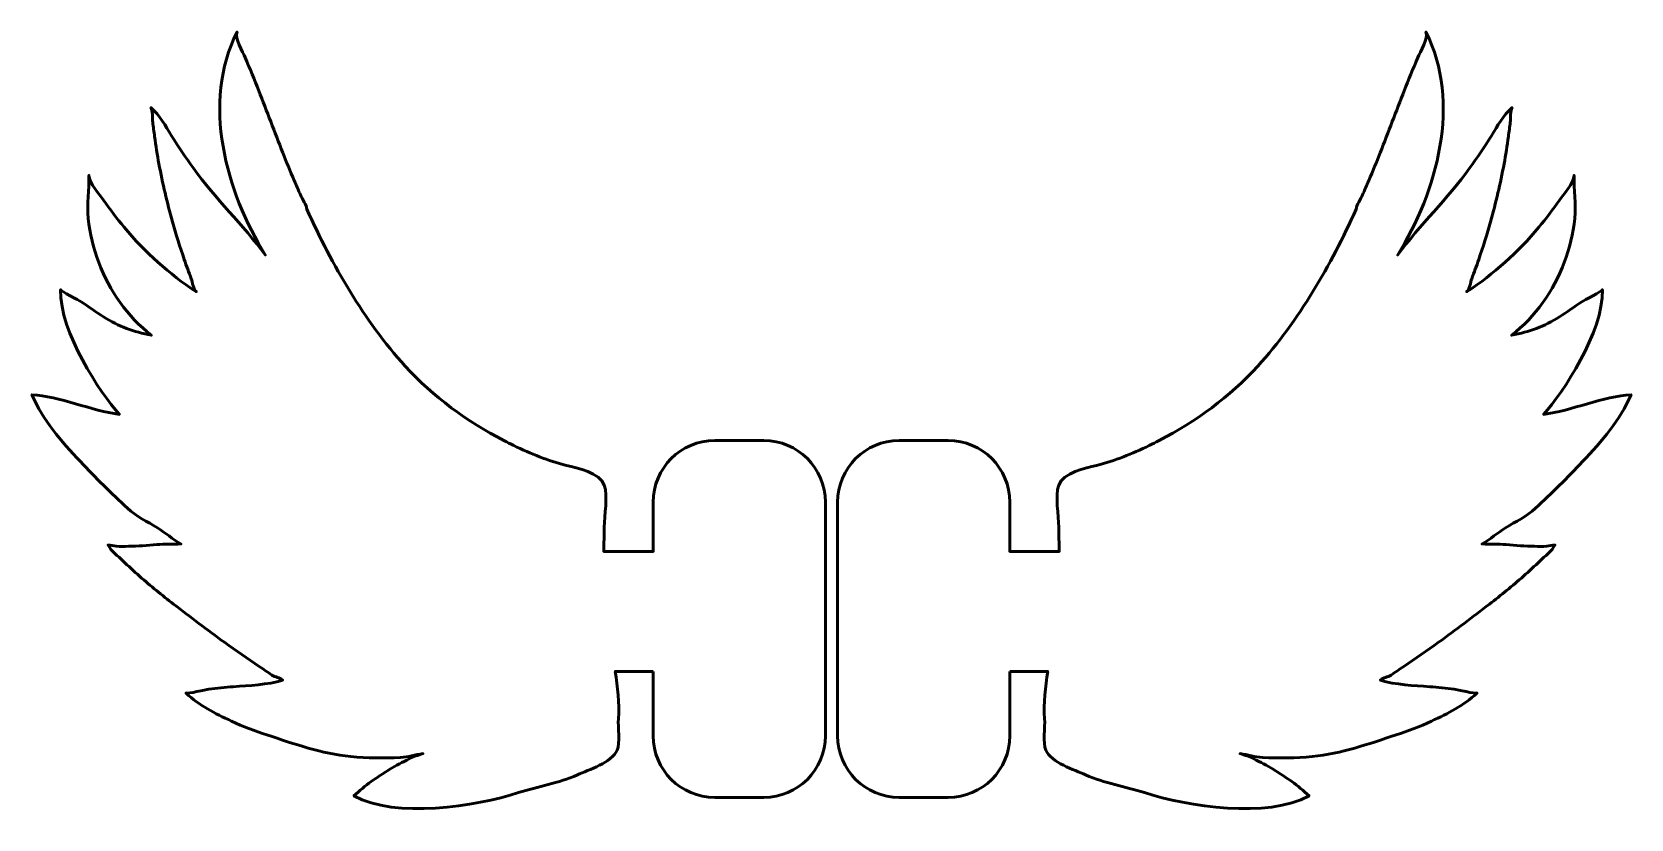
# Model space of a CAD drawing. Header units: centimetres. Extents: x -16.5 to -3.5, y -13.2 to -6.8.
import ezdxf

# ---------------------------------------------------------------- set-up
doc = ezdxf.new("R2010")
doc.units = ezdxf.units.CM
doc.header["$MEASUREMENT"] = 0
doc.layers.add('Layer 1', color=7, linetype='Continuous')

msp = doc.modelspace()

# ---------------------------------------------------------------- linework, layer by layer
at = {"layer": 'Layer 1', "lineweight": 53}
for points in [[(-11.45, -12.03965), (-11.45, -12.03965), (-11.75913, -12.03965), (-11.75913, -12.03965), (-11.75913, -12.03965), (-11.7401, -12.16848), (-11.72335, -12.29634), (-11.73352, -12.42583), (-11.73352, -12.42583), (-11.73864, -12.49071), (-11.7184, -12.62298), (-11.74336, -12.68018), (-11.74336, -12.68018), (-11.78747, -12.78136), (-11.97386, -12.83968), (-12.06691, -12.88099), (-12.06691, -12.88099), (-12.21969, -12.94895), (-12.38645, -12.97445), (-12.54486, -13.02533), (-12.54486, -13.02533), (-12.8965, -13.13826), (-13.5463, -13.23952), (-13.8839, -13.05106), (-13.8839, -13.05106), (-13.79588, -12.96792), (-13.69632, -12.89763), (-13.59234, -12.83588), (-13.59234, -12.83588), (-13.54106, -12.80539), (-13.48829, -12.77782), (-13.43535, -12.75036), (-13.43535, -12.75036), (-13.40011, -12.73203), (-13.3613, -12.72066), (-13.32363, -12.70852), (-13.32363, -12.70852), (-13.38515, -12.71583), (-13.44455, -12.73725), (-13.50692, -12.74015), (-13.50692, -12.74015), (-13.64061, -12.74635), (-13.77678, -12.74462), (-13.91015, -12.73175), (-13.91015, -12.73175), (-14.14735, -12.70888), (-14.36765, -12.62997), (-14.59172, -12.55587), (-14.59172, -12.55587), (-14.69176, -12.52277), (-14.78498, -12.48921), (-14.88017, -12.44407), (-14.88017, -12.44407), (-15.01554, -12.37991), (-15.13977, -12.32058), (-15.25023, -12.21553), (-15.25023, -12.21553), (-15.23891, -12.22631), (-15.08742, -12.18639), (-15.06414, -12.18354), (-15.06414, -12.18354), (-14.9982, -12.17546), (-14.93198, -12.17021), (-14.86581, -12.16484), (-14.86581, -12.16484), (-14.73315, -12.15409), (-14.59115, -12.14995), (-14.46309, -12.11124), (-14.46309, -12.11124), (-14.48699, -12.09029), (-14.52461, -12.08774), (-14.55146, -12.06967), (-14.55146, -12.06967), (-14.58601, -12.04642), (-14.62042, -12.02311), (-14.65481, -11.9997), (-14.65481, -11.9997), (-14.74956, -11.93526), (-14.84413, -11.87049), (-14.9373, -11.8038), (-14.9373, -11.8038), (-15.07745, -11.70349), (-15.21406, -11.59836), (-15.35069, -11.49354), (-15.35069, -11.49354), (-15.44543, -11.42082), (-15.53832, -11.34564), (-15.62786, -11.26652), (-15.62786, -11.26652), (-15.67392, -11.22579), (-15.71912, -11.18407), (-15.76332, -11.14125), (-15.76332, -11.14125), (-15.80102, -11.10472), (-15.86153, -11.06038), (-15.88352, -11.01384), (-15.88352, -11.01384), (-15.86161, -11.01284), (-15.84053, -11.02113), (-15.81821, -11.02273), (-15.81821, -11.02273), (-15.7847, -11.02514), (-15.75177, -11.02496), (-15.71831, -11.02371), (-15.71831, -11.02371), (-15.64268, -11.02087), (-15.56326, -11.01692), (-15.4882, -11.00951), (-15.4882, -11.00951), (-15.42308, -11.00307), (-15.35813, -11.00751), (-15.29195, -11.00426), (-15.29195, -11.00426), (-15.35792, -10.96462), (-15.41747, -10.91463), (-15.48285, -10.87411), (-15.48285, -10.87411), (-15.56514, -10.82313), (-15.65346, -10.77944), (-15.7257, -10.71397), (-15.7257, -10.71397), (-15.85892, -10.59328), (-15.98553, -10.46437), (-16.10914, -10.33425), (-16.10914, -10.33425), (-16.26428, -10.171), (-16.41367, -9.99946), (-16.50281, -9.7924), (-16.50281, -9.7924), (-16.28611, -9.79994), (-16.01527, -9.92505), (-15.79208, -9.95109), (-15.79208, -9.95109), (-15.94933, -9.7738), (-16.27722, -9.2855), (-16.27084, -8.93875), (-16.27084, -8.93875), (-16.27099, -8.94778), (-16.11986, -9.02563), (-16.10322, -9.03658), (-16.10322, -9.03658), (-16.04255, -9.07648), (-15.98339, -9.11869), (-15.92215, -9.15769), (-15.92215, -9.15769), (-15.79513, -9.23853), (-15.67746, -9.27972), (-15.53158, -9.30783), (-15.53158, -9.30783), (-15.72661, -9.15789), (-15.87156, -8.94718), (-15.95855, -8.71822), (-15.95855, -8.71822), (-16.00243, -8.60273), (-16.03194, -8.48155), (-16.04473, -8.35856), (-16.04473, -8.35856), (-16.057, -8.24045), (-16.03519, -8.12581), (-16.04021, -8.00923), (-16.04021, -8.00923), (-16.03744, -8.07361), (-15.95576, -8.15994), (-15.92047, -8.21095), (-15.92047, -8.21095), (-15.86802, -8.28673), (-15.81213, -8.36011), (-15.75302, -8.43083), (-15.75302, -8.43083), (-15.58175, -8.63572), (-15.38916, -8.80993), (-15.1655, -8.95534), (-15.1655, -8.95534), (-15.18959, -8.93966), (-15.19754, -8.8746), (-15.20726, -8.8491), (-15.20726, -8.8491), (-15.22697, -8.79734), (-15.24591, -8.74528), (-15.26405, -8.69296), (-15.26405, -8.69296), (-15.29917, -8.59157), (-15.33131, -8.48912), (-15.36035, -8.38582), (-15.36035, -8.38582), (-15.40391, -8.23099), (-15.44063, -8.07426), (-15.47029, -7.91623), (-15.47029, -7.91623), (-15.48422, -7.84207), (-15.49525, -7.76789), (-15.50556, -7.69324), (-15.50556, -7.69324), (-15.51094, -7.65425), (-15.5162, -7.61523), (-15.52119, -7.57615), (-15.52119, -7.57615), (-15.52421, -7.55242), (-15.52042, -7.47561), (-15.53551, -7.45865), (-15.53551, -7.45865), (-15.46163, -7.52296), (-15.41838, -7.60549), (-15.36748, -7.68721), (-15.36748, -7.68721), (-15.31154, -7.77713), (-15.25245, -7.86507), (-15.19036, -7.95083), (-15.19036, -7.95083), (-15.0105, -8.19934), (-14.78659, -8.4099), (-14.60487, -8.65598), (-14.60487, -8.65598), (-14.92441, -8.14578), (-15.12631, -7.4151), (-14.83462, -6.84402), (-14.83462, -6.84402), (-14.85891, -6.89156), (-14.7855, -7.00816), (-14.76812, -7.05037), (-14.76812, -7.05037), (-14.73106, -7.14032), (-14.69455, -7.23047), (-14.6585, -7.32082), (-14.6585, -7.32082), (-14.59182, -7.48811), (-14.52924, -7.65696), (-14.46366, -7.82464), (-14.46366, -7.82464), (-14.43389, -7.90076), (-14.4017, -7.97613), (-14.36969, -8.05139), (-14.36969, -8.05139), (-14.35307, -8.09044), (-14.33623, -8.12938), (-14.31912, -8.16821), (-14.31912, -8.16821), (-14.3061, -8.19779), (-14.267, -8.25273), (-14.267, -8.28436), (-14.267, -8.28436), (-14.0579, -8.74148), (-13.80683, -9.1866), (-13.46641, -9.5597), (-13.46641, -9.5597), (-13.23885, -9.80911), (-12.96308, -10.00858), (-12.66439, -10.164), (-12.66439, -10.164), (-12.63793, -10.17775), (-12.61132, -10.19118), (-12.58453, -10.20426), (-12.58453, -10.20426), (-12.44348, -10.27309), (-12.30686, -10.32875), (-12.15569, -10.36551), (-12.15569, -10.36551), (-12.06791, -10.38683), (-11.88351, -10.42719), (-11.84829, -10.52649), (-11.84829, -10.52649), (-11.81688, -10.61537), (-11.84873, -10.77391), (-11.8485, -10.86789), (-11.8485, -10.86789), (-11.84836, -10.93261), (-11.85069, -10.99848), (-11.853, -11.06464), (-11.853, -11.06464), (-11.853, -11.06464), (-11.45, -11.06464), (-11.45, -11.06464), (-11.45, -11.06464), (-11.45, -11.06464), (-11.45, -10.66417), (-11.45, -10.66417), (-11.45, -10.66417), (-11.45, -10.38803), (-11.22614, -10.16417), (-10.95, -10.16417), (-10.95, -10.16417), (-10.95, -10.16417), (-10.55, -10.16417), (-10.55, -10.16417), (-10.55, -10.16417), (-10.27386, -10.16417), (-10.05, -10.38803), (-10.05, -10.66417), (-10.05, -10.66417), (-10.05, -10.66417), (-10.05, -12.56417), (-10.05, -12.56417), (-10.05, -12.56417), (-10.05, -12.84031), (-10.27386, -13.06417), (-10.55, -13.06417), (-10.55, -13.06417), (-10.55, -13.06417), (-10.95, -13.06417), (-10.95, -13.06417), (-10.95, -13.06417), (-11.22614, -13.06417), (-11.45, -12.84031), (-11.45, -12.56417), (-11.45, -12.56417), (-11.45, -12.56417), (-11.45, -12.03965), (-11.45, -12.03965)], [(-8.55, -12.03965), (-8.55, -12.03965), (-8.24087, -12.03965), (-8.24087, -12.03965), (-8.24087, -12.03965), (-8.2599, -12.16848), (-8.27665, -12.29634), (-8.26648, -12.42583), (-8.26648, -12.42583), (-8.26136, -12.49071), (-8.2816, -12.62298), (-8.25664, -12.68018), (-8.25664, -12.68018), (-8.21253, -12.78136), (-8.02614, -12.83968), (-7.93309, -12.88099), (-7.93309, -12.88099), (-7.78031, -12.94895), (-7.61355, -12.97445), (-7.45514, -13.02533), (-7.45514, -13.02533), (-7.1035, -13.13826), (-6.4537, -13.23952), (-6.1161, -13.05106), (-6.1161, -13.05106), (-6.20412, -12.96792), (-6.30368, -12.89763), (-6.40766, -12.83588), (-6.40766, -12.83588), (-6.45894, -12.80539), (-6.51171, -12.77782), (-6.56465, -12.75036), (-6.56465, -12.75036), (-6.59989, -12.73203), (-6.6387, -12.72066), (-6.67637, -12.70852), (-6.67637, -12.70852), (-6.61485, -12.71583), (-6.55545, -12.73725), (-6.49308, -12.74015), (-6.49308, -12.74015), (-6.35939, -12.74635), (-6.22322, -12.74462), (-6.08985, -12.73175), (-6.08985, -12.73175), (-5.85265, -12.70888), (-5.63235, -12.62997), (-5.40828, -12.55587), (-5.40828, -12.55587), (-5.30824, -12.52277), (-5.21502, -12.48921), (-5.11983, -12.44407), (-5.11983, -12.44407), (-4.98446, -12.37991), (-4.86023, -12.32058), (-4.74977, -12.21553), (-4.74977, -12.21553), (-4.76109, -12.22631), (-4.91258, -12.18639), (-4.93586, -12.18354), (-4.93586, -12.18354), (-5.0018, -12.17546), (-5.06802, -12.17021), (-5.13419, -12.16484), (-5.13419, -12.16484), (-5.26685, -12.15409), (-5.40885, -12.14995), (-5.53691, -12.11124), (-5.53691, -12.11124), (-5.51301, -12.09029), (-5.47539, -12.08774), (-5.44854, -12.06967), (-5.44854, -12.06967), (-5.41399, -12.04642), (-5.37958, -12.02311), (-5.34519, -11.9997), (-5.34519, -11.9997), (-5.25044, -11.93526), (-5.15587, -11.87049), (-5.0627, -11.8038), (-5.0627, -11.8038), (-4.92255, -11.70349), (-4.78594, -11.59836), (-4.64931, -11.49354), (-4.64931, -11.49354), (-4.55457, -11.42082), (-4.46168, -11.34564), (-4.37214, -11.26652), (-4.37214, -11.26652), (-4.32608, -11.22579), (-4.28088, -11.18407), (-4.23668, -11.14125), (-4.23668, -11.14125), (-4.19898, -11.10472), (-4.13847, -11.06038), (-4.11648, -11.01384), (-4.11648, -11.01384), (-4.13839, -11.01284), (-4.15947, -11.02113), (-4.18179, -11.02273), (-4.18179, -11.02273), (-4.2153, -11.02514), (-4.24823, -11.02496), (-4.28169, -11.02371), (-4.28169, -11.02371), (-4.35732, -11.02087), (-4.43674, -11.01692), (-4.5118, -11.00951), (-4.5118, -11.00951), (-4.57692, -11.00307), (-4.64187, -11.00751), (-4.70805, -11.00426), (-4.70805, -11.00426), (-4.64208, -10.96462), (-4.58253, -10.91463), (-4.51715, -10.87411), (-4.51715, -10.87411), (-4.43486, -10.82313), (-4.34654, -10.77944), (-4.2743, -10.71397), (-4.2743, -10.71397), (-4.14108, -10.59328), (-4.01447, -10.46437), (-3.89086, -10.33425), (-3.89086, -10.33425), (-3.73572, -10.171), (-3.58633, -9.99946), (-3.49719, -9.7924), (-3.49719, -9.7924), (-3.71389, -9.79994), (-3.98473, -9.92505), (-4.20792, -9.95109), (-4.20792, -9.95109), (-4.05067, -9.7738), (-3.72278, -9.2855), (-3.72916, -8.93875), (-3.72916, -8.93875), (-3.72901, -8.94778), (-3.88014, -9.02563), (-3.89678, -9.03658), (-3.89678, -9.03658), (-3.95745, -9.07648), (-4.01661, -9.11869), (-4.07785, -9.15769), (-4.07785, -9.15769), (-4.20487, -9.23853), (-4.32254, -9.27972), (-4.46842, -9.30783), (-4.46842, -9.30783), (-4.27339, -9.15789), (-4.12844, -8.94718), (-4.04145, -8.71822), (-4.04145, -8.71822), (-3.99757, -8.60273), (-3.96806, -8.48155), (-3.95527, -8.35856), (-3.95527, -8.35856), (-3.943, -8.24045), (-3.96481, -8.12581), (-3.95979, -8.00923), (-3.95979, -8.00923), (-3.96256, -8.07361), (-4.04424, -8.15994), (-4.07953, -8.21095), (-4.07953, -8.21095), (-4.13198, -8.28673), (-4.18787, -8.36011), (-4.24698, -8.43083), (-4.24698, -8.43083), (-4.41825, -8.63572), (-4.61084, -8.80993), (-4.8345, -8.95534), (-4.8345, -8.95534), (-4.81041, -8.93966), (-4.80246, -8.8746), (-4.79274, -8.8491), (-4.79274, -8.8491), (-4.77303, -8.79734), (-4.75409, -8.74528), (-4.73595, -8.69296), (-4.73595, -8.69296), (-4.70083, -8.59157), (-4.66869, -8.48912), (-4.63965, -8.38582), (-4.63965, -8.38582), (-4.59609, -8.23099), (-4.55937, -8.07426), (-4.52971, -7.91623), (-4.52971, -7.91623), (-4.51578, -7.84207), (-4.50475, -7.76789), (-4.49444, -7.69324), (-4.49444, -7.69324), (-4.48906, -7.65425), (-4.4838, -7.61523), (-4.47881, -7.57615), (-4.47881, -7.57615), (-4.47579, -7.55242), (-4.47958, -7.47561), (-4.46449, -7.45865), (-4.46449, -7.45865), (-4.53837, -7.52296), (-4.58162, -7.60549), (-4.63252, -7.68721), (-4.63252, -7.68721), (-4.68846, -7.77713), (-4.74755, -7.86507), (-4.80964, -7.95083), (-4.80964, -7.95083), (-4.9895, -8.19934), (-5.21341, -8.4099), (-5.39513, -8.65598), (-5.39513, -8.65598), (-5.07559, -8.14578), (-4.87369, -7.4151), (-5.16538, -6.84402), (-5.16538, -6.84402), (-5.14109, -6.89156), (-5.2145, -7.00816), (-5.23188, -7.05037), (-5.23188, -7.05037), (-5.26894, -7.14032), (-5.30545, -7.23047), (-5.3415, -7.32082), (-5.3415, -7.32082), (-5.40818, -7.48811), (-5.47076, -7.65696), (-5.53634, -7.82464), (-5.53634, -7.82464), (-5.56611, -7.90076), (-5.5983, -7.97613), (-5.63031, -8.05139), (-5.63031, -8.05139), (-5.64693, -8.09044), (-5.66377, -8.12938), (-5.68088, -8.16821), (-5.68088, -8.16821), (-5.6939, -8.19779), (-5.733, -8.25273), (-5.733, -8.28436), (-5.733, -8.28436), (-5.9421, -8.74148), (-6.19317, -9.1866), (-6.53359, -9.5597), (-6.53359, -9.5597), (-6.76115, -9.80911), (-7.03692, -10.00858), (-7.33561, -10.164), (-7.33561, -10.164), (-7.36207, -10.17775), (-7.38868, -10.19118), (-7.41547, -10.20426), (-7.41547, -10.20426), (-7.55652, -10.27309), (-7.69314, -10.32875), (-7.84431, -10.36551), (-7.84431, -10.36551), (-7.93209, -10.38683), (-8.11649, -10.42719), (-8.15171, -10.52649), (-8.15171, -10.52649), (-8.18312, -10.61537), (-8.15127, -10.77391), (-8.1515, -10.86789), (-8.1515, -10.86789), (-8.15164, -10.93261), (-8.14931, -10.99848), (-8.147, -11.06464), (-8.147, -11.06464), (-8.147, -11.06464), (-8.55, -11.06464), (-8.55, -11.06464), (-8.55, -11.06464), (-8.55, -11.06464), (-8.55, -10.66417), (-8.55, -10.66417), (-8.55, -10.66417), (-8.55, -10.38803), (-8.77386, -10.16417), (-9.05, -10.16417), (-9.05, -10.16417), (-9.05, -10.16417), (-9.45, -10.16417), (-9.45, -10.16417), (-9.45, -10.16417), (-9.72614, -10.16417), (-9.95, -10.38803), (-9.95, -10.66417), (-9.95, -10.66417), (-9.95, -10.66417), (-9.95, -12.56417), (-9.95, -12.56417), (-9.95, -12.56417), (-9.95, -12.84031), (-9.72614, -13.06417), (-9.45, -13.06417), (-9.45, -13.06417), (-9.45, -13.06417), (-9.05, -13.06417), (-9.05, -13.06417), (-9.05, -13.06417), (-8.77386, -13.06417), (-8.55, -12.84031), (-8.55, -12.56417), (-8.55, -12.56417), (-8.55, -12.56417), (-8.55, -12.03965), (-8.55, -12.03965)]]:
    msp.add_open_spline(points, degree=3, knots=[0, 0, 0, 0, 0.01282051, 0.01282051, 0.01282051, 0.01282051, 0.02564103, 0.02564103, 0.02564103, 0.02564103, 0.03846154, 0.03846154, 0.03846154, 0.03846154, 0.05128205, 0.05128205, 0.05128205, 0.05128205, 0.06410256, 0.06410256, 0.06410256, 0.06410256, 0.07692308, 0.07692308, 0.07692308, 0.07692308, 0.08974359, 0.08974359, 0.08974359, 0.08974359, 0.1025641, 0.1025641, 0.1025641, 0.1025641, 0.11538462, 0.11538462, 0.11538462, 0.11538462, 0.12820513, 0.12820513, 0.12820513, 0.12820513, 0.14102564, 0.14102564, 0.14102564, 0.14102564, 0.15384615, 0.15384615, 0.15384615, 0.15384615, 0.16666667, 0.16666667, 0.16666667, 0.16666667, 0.17948718, 0.17948718, 0.17948718, 0.17948718, 0.19230769, 0.19230769, 0.19230769, 0.19230769, 0.20512821, 0.20512821, 0.20512821, 0.20512821, 0.21794872, 0.21794872, 0.21794872, 0.21794872, 0.23076923, 0.23076923, 0.23076923, 0.23076923, 0.24358974, 0.24358974, 0.24358974, 0.24358974, 0.25641026, 0.25641026, 0.25641026, 0.25641026, 0.26923077, 0.26923077, 0.26923077, 0.26923077, 0.28205128, 0.28205128, 0.28205128, 0.28205128, 0.29487179, 0.29487179, 0.29487179, 0.29487179, 0.30769231, 0.30769231, 0.30769231, 0.30769231, 0.32051282, 0.32051282, 0.32051282, 0.32051282, 0.33333333, 0.33333333, 0.33333333, 0.33333333, 0.34615385, 0.34615385, 0.34615385, 0.34615385, 0.35897436, 0.35897436, 0.35897436, 0.35897436, 0.37179487, 0.37179487, 0.37179487, 0.37179487, 0.38461538, 0.38461538, 0.38461538, 0.38461538, 0.3974359, 0.3974359, 0.3974359, 0.3974359, 0.41025641, 0.41025641, 0.41025641, 0.41025641, 0.42307692, 0.42307692, 0.42307692, 0.42307692, 0.43589744, 0.43589744, 0.43589744, 0.43589744, 0.44871795, 0.44871795, 0.44871795, 0.44871795, 0.46153846, 0.46153846, 0.46153846, 0.46153846, 0.47435897, 0.47435897, 0.47435897, 0.47435897, 0.48717949, 0.48717949, 0.48717949, 0.48717949, 0.5, 0.5, 0.5, 0.5, 0.51282051, 0.51282051, 0.51282051, 0.51282051, 0.52564103, 0.52564103, 0.52564103, 0.52564103, 0.53846154, 0.53846154, 0.53846154, 0.53846154, 0.55128205, 0.55128205, 0.55128205, 0.55128205, 0.56410256, 0.56410256, 0.56410256, 0.56410256, 0.57692308, 0.57692308, 0.57692308, 0.57692308, 0.58974359, 0.58974359, 0.58974359, 0.58974359, 0.6025641, 0.6025641, 0.6025641, 0.6025641, 0.61538462, 0.61538462, 0.61538462, 0.61538462, 0.62820513, 0.62820513, 0.62820513, 0.62820513, 0.64102564, 0.64102564, 0.64102564, 0.64102564, 0.65384615, 0.65384615, 0.65384615, 0.65384615, 0.66666667, 0.66666667, 0.66666667, 0.66666667, 0.67948718, 0.67948718, 0.67948718, 0.67948718, 0.69230769, 0.69230769, 0.69230769, 0.69230769, 0.70512821, 0.70512821, 0.70512821, 0.70512821, 0.71794872, 0.71794872, 0.71794872, 0.71794872, 0.73076923, 0.73076923, 0.73076923, 0.73076923, 0.74358974, 0.74358974, 0.74358974, 0.74358974, 0.75641026, 0.75641026, 0.75641026, 0.75641026, 0.76923077, 0.76923077, 0.76923077, 0.76923077, 0.78205128, 0.78205128, 0.78205128, 0.78205128, 0.79487179, 0.79487179, 0.79487179, 0.79487179, 0.80769231, 0.80769231, 0.80769231, 0.80769231, 0.82051282, 0.82051282, 0.82051282, 0.82051282, 0.83333333, 0.83333333, 0.83333333, 0.83333333, 0.84615385, 0.84615385, 0.84615385, 0.84615385, 0.85897436, 0.85897436, 0.85897436, 0.85897436, 0.87179487, 0.87179487, 0.87179487, 0.87179487, 0.88461538, 0.88461538, 0.88461538, 0.88461538, 0.8974359, 0.8974359, 0.8974359, 0.8974359, 0.91025641, 0.91025641, 0.91025641, 0.91025641, 0.92307692, 0.92307692, 0.92307692, 0.92307692, 0.93589744, 0.93589744, 0.93589744, 0.93589744, 0.94871795, 0.94871795, 0.94871795, 0.94871795, 0.96153846, 0.96153846, 0.96153846, 0.96153846, 0.97435897, 0.97435897, 0.97435897, 0.97435897, 1, 1, 1, 1], dxfattribs=at)

doc.saveas('drawing.dxf')
